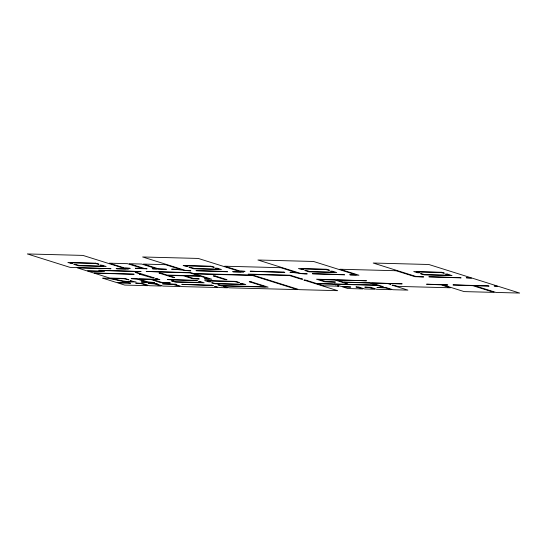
<?xml version="1.0" encoding="UTF-8"?>
<svg xmlns="http://www.w3.org/2000/svg" width="547" height="547" viewBox="0 0 547 547"><rect width="100%" height="100%" fill="white"/><g stroke="black" fill="none" stroke-linecap="round" stroke-linejoin="round"><path stroke-width="0.82" d="M396.007 270.724L339.954 269.247L358.941 275.216L350.62 274.997L349.704 274.71L356.2 274.881L313.527 261.466L257.931 260.003L300.604 273.425L307.236 273.862C301.349 274.15 295.777 272.522 289.978 272.283L295.804 272.44L280.72 267.695L224.667 266.218L239.75 270.963L245.029 271.367L240.666 271.25L243.647 272.187L233.583 271.927L232.666 271.64L240.912 271.852L198.233 258.437L142.637 256.974L185.317 270.396L190.821 270.799C184.332 270.744 178.076 269.268 171.594 269.172L180.517 269.411L165.433 264.666L143.43 264.085L158.514 268.83L166.445 269.302L153.146 268.953L152.23 268.666L156.695 268.782L141.611 264.037L129.318 263.716L144.401 268.461L147.081 268.796L136.265 268.509L135.348 268.221L142.582 268.413L127.492 263.668L109.373 263.189L124.463 267.934L130.2 268.351L125.379 268.221L128.36 269.158L117.072 268.864L116.155 268.577L125.625 268.823L82.946 255.408L27.35 253.945L70.03 267.367L111.007 268.707L77.195 267.818L86.611 270.779L101.769 271.175L98.679 270.204L141.071 271.579L101.414 270.539L104.504 271.51L87.527 271.066L93.311 272.885L134.145 274.225L94.228 273.172L109.824 278.074L125.092 278.478L128.86 279.811L123.684 278.703L110.74 278.368C118.125 279.756 125.338 282.156 133.037 281.643L130.09 280.72L136.1 281.992L124.805 281.691C118.125 280.707 110.097 277.883 102.672 278.156L116.949 282.642L128.005 282.703L130.542 283.264L117.865 282.929L124.689 285.076L147.669 285.678L140.852 283.537L135.69 283.134L142.138 283.305L149.488 285.725L161.167 286.033L154.35 283.886L148.203 283.462L156.435 283.681L157.351 283.968L156.168 283.934L162.992 286.081L179.942 286.525L173.119 284.385L162.5 283.838L175.737 284.187L176.654 284.474L174.944 284.433L181.761 286.573L217.412 287.51L214.574 286.614L216.393 286.662L219.238 287.558L227.429 287.777L223.805 286.635L229.248 287.825L297.39 289.609L252.16 275.394L194.725 273.883L211.771 279.243L205.316 279.073L204.4 278.785L209.029 278.908L200.544 276.235L185.207 275.832L193.7 278.505L199.245 278.915L192.79 278.744L183.389 275.784L168.107 275.387L174.719 277.466L172.9 277.418L158.986 273.042L160.804 273.09L167.191 275.093L199.628 275.948L189.816 272.864L146.22 271.456L190.718 272.625L193.809 273.596L251.244 275.1L248.153 274.129L290.252 275.237L302.676 279.141L300.857 279.093L289.349 275.476L250.888 274.464L299.209 289.657L337.663 290.669L303.913 280.057L305.732 280.105L316.44 283.469L376.384 285.049L369.834 282.984L344.008 282.307L347.318 283.346L345.499 283.298L334.846 279.955L319.263 279.544L325.684 281.561L335.448 282.081L324.781 281.801L316.528 279.209L366.483 280.782L336.672 280.002L343.092 282.02L402.154 283.838L388.418 283.476L390.873 284.242L386.599 283.428L371.652 283.031L383.235 286.676L381.416 286.628L377.3 285.336L334.073 284.201L336.289 284.898L332.255 284.153L317.356 283.756L323.872 285.808L338.771 286.197L337.526 285.808L339.345 285.855L341.506 286.539L350.771 287.045L342.422 286.826L347.885 288.542L362.818 288.932L355.919 286.915L358.709 286.99L364.637 288.98L374.77 289.247L369.307 287.531L364.774 287.148L370.873 287.305L376.589 289.295L391.112 289.678L385.656 287.961L376.938 287.469L384.473 287.592L386.291 287.64L392.931 289.725L407.884 290.115L392.103 285.158L393.922 285.206L397.696 286.389L450.318 287.777L441.046 284.857L426.564 284.214L446.906 284.748L447.822 285.035L442.865 284.905L464.143 291.599L494.153 292.385L472.868 285.691L452.971 284.905L488.143 285.828L489.059 286.115L474.687 285.739L495.972 292.433L519.65 293.055L498.365 286.361L494.208 285.992L497.449 286.074L472.41 278.197L466.27 277.773L471.493 277.91L428.814 264.495L373.218 263.032L415.898 276.454L423.706 276.919L414.995 276.693L395.091 270.437M95.636 263.189L67.883 262.457L70.802 263.374L72.628 263.422L70.625 262.792L94.734 263.428L98.973 264.235L95.636 263.189M210.923 266.218L183.177 265.486L185.912 266.348L187.73 266.396L185.912 265.821L210.021 266.457L214.26 267.264L210.923 266.218M326.217 269.247L298.464 268.515L301.787 269.562L303.606 269.609L301.199 268.85L325.315 269.486L329.479 270.273L326.217 269.247M441.504 272.276L413.751 271.544L417.477 272.714L419.303 272.762L416.493 271.88L440.602 272.515L444.362 273.172L441.504 272.276M190.787 267.353L188.968 267.305L193.686 268.789L221.432 269.521L217.316 268.228L215.497 268.18L218.697 269.186L194.588 268.55L190.787 267.353M75.677 264.386L73.859 264.338L78.392 265.76L106.145 266.492L102.029 265.199L100.21 265.151L103.41 266.157L79.294 265.521L75.677 264.386M447.419 274.136L445.593 274.088L449.278 275.244L425.169 274.608L420.534 273.678L424.26 274.847L452.013 275.579L447.419 274.136M306.662 270.567L304.843 270.519L308.973 271.818L336.726 272.55L332.528 271.23L330.709 271.182L333.985 272.215L309.875 271.579L306.662 270.567M283.914 272.126L250.184 271.237L284.83 272.413L283.914 272.126M226.602 271.476L195.97 270.676L227.518 271.763L226.602 271.476M343.639 274.553L312.385 273.732L344.555 274.84L343.639 274.553M460.198 277.616L428.855 276.789L461.121 277.903L460.198 277.616M136.982 272.468L135.164 272.42L140.606 274.129L139.294 274.095L140.21 274.382L152.422 277.842L154.24 277.89L136.982 272.468M215.087 275.955L213.268 275.907L225.145 279.64L226.964 279.688L215.087 275.955M157.297 278.854L155.478 278.806L157.119 279.319L131.164 278.635L137.112 279.059L146.466 281.999L141.256 281.862L142.172 282.149L154.473 282.471L148.285 282.047L138.931 279.107L150.705 279.414L160.538 282.635L170.295 282.888L161.878 282.402L152.524 279.462L159.854 279.654L157.297 278.854M196.305 280.351L167.32 279.585L197.399 280.693L196.305 280.351M235.545 281.377L204.715 280.57L208.605 281.794L210.431 281.842L207.45 280.905L234.642 281.623L239.395 282.587L235.545 281.377M251.073 281.787L249.254 281.739L265.363 286.806L222.424 285.678L217.904 284.782L221.521 285.917L268.098 287.141L251.073 281.787M173.29 280.939L171.471 280.891L175.184 282.061L204.168 282.82L200.455 281.657L198.636 281.609L201.433 282.484L176.093 281.821L173.29 280.939M242.451 283.551L240.625 283.503L243.032 284.255L215.839 283.544L211.662 282.758L214.93 283.784L245.767 284.59L242.451 283.551M211.498 285.124L181.802 284.344L213.337 285.705L211.498 285.124"/></g></svg>
